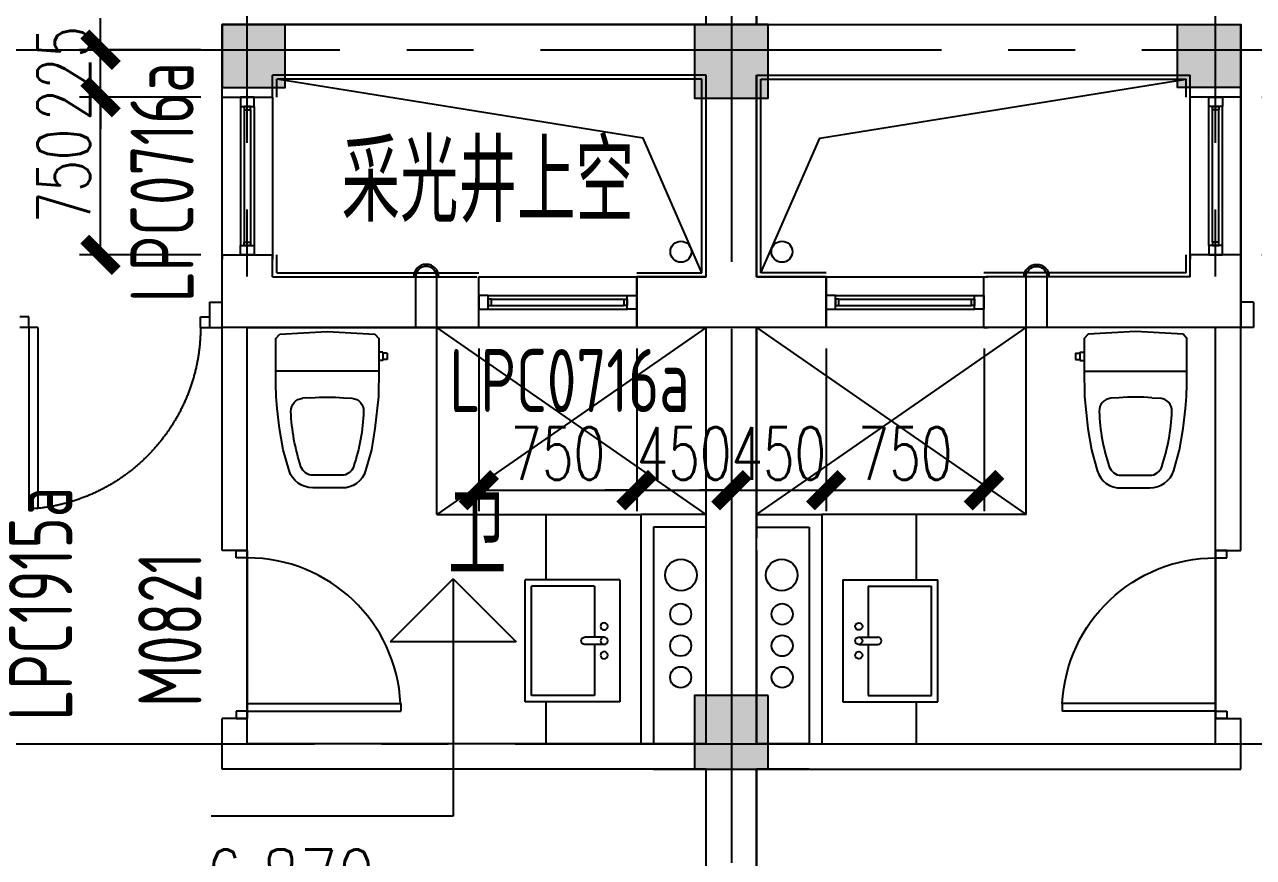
# Model space of a CAD drawing. Extents: x 296441 to 853063, y 459050 to 1117990.
# Drawn here: x 626340 to 632178, y 571787 to 575747 of the extents above; entities that cross this region are included whole.
import ezdxf

# ---------------------------------------------------------------- set-up
doc = ezdxf.new("R2010")
doc.units = 0
doc.header["$LTSCALE"] = 1000
doc.linetypes.add('14-GRID$0$CENTER2', pattern=[28.575, 19.05, -3.175, 3.175, -3.175])
doc.linetypes.add('E2-E3-FL03$0$E1-FL03$0$HIDDEN2', pattern=[4.7625, 3.175, -1.5875])
for name, color, linetype in [('0-COL-H1', 170, 'Continuous'), ('14-GRID$0$G-GRID', 9, '14-GRID$0$CENTER2'), ('DIM_ELEV', 3, 'Continuous'), ('DZ-TEXT-FL01$0$A-ROOM-IDEN', 4, 'Continuous'), ('E-TEXT-BS01-MI-14$0$A-WIND-IDEN', 33, 'Continuous'), ('E1-FL01$0$A-FIXT', 162, 'Continuous'), ('E1-FL03$0$A-FIXT', 162, 'Continuous'), ('E2-E3-FL03$0$A-PLUM', 4, 'Continuous'), ('E2-E3-FL03$0$A-WALL', 1, 'Continuous'), ('E2-E3-FL03$0$A-WALL-FNSH', 6, 'Continuous'), ('E2-E3-FL03$0$E1-FL03$0$A-DOOR', 4, 'Continuous'), ('E2-E3-FL03$0$E1-FL03$0$A-DOOR-IDEN', 115, 'Continuous'), ('E2-E3-FL03$0$E1-FL03$0$A-FLOR', 23, 'Continuous'), ('E2-E3-FL03$0$E1-FL03$0$A-HOLE', 211, 'Continuous'), ('E2-E3-FL03$0$E1-FL03$0$A-HOLE-MECH', 222, 'Continuous'), ('E2-E3-FL03$0$E1-FL03$0$A-OVLK', 140, 'Continuous'), ('E2-E3-FL03$0$E1-FL03$0$A-SECT-WIND', 155, 'Continuous'), ('E2-E3-FL03$0$E1-FL03$0$A-SECT-WOOD', 17, 'Continuous'), ('E2-E3-FL03$0$E1-FL03$0$A-WALL', 1, 'Continuous'), ('E2-E3-FL03$0$E1-FL03$0$A-WALL-FNSH', 6, 'Continuous'), ('E2-E3-FL03$0$E1-FL03$0$A-WALL-INTR', 51, 'E2-E3-FL03$0$E1-FL03$0$HIDDEN2'), ('E2-E3-FL03$0$E1-FL03$0$G-XREF', 2, 'Continuous'), ('E2-E3-FL03$0$menchuangtao1$0$A-WALL', 1, 'Continuous'), ('E_OTHER', 7, 'Continuous'), ('PUB_TEXT', 7, 'Continuous'), ('WALL', 242, 'Continuous'), ('ZT0_默认图层-----PM、LM、DY、JD', 7, 'Continuous'), ('ZT1_Dim---标注---PM、LM、DY、JD', 252, 'Continuous')]:
    doc.layers.add(name, color=color, linetype=linetype)
doc.layers.add('E1-BS01-18-19$0$ENTR-DETL-P$0$A-ANNO-NPLT', color=215, linetype='Continuous', plot=False)
doc.layers.add('E2-E3-FL03$0$E1-FL03$0$P-SEWG-EQPM', color=4, linetype='Continuous', lineweight=0)
doc.styles.add('_TCH_DIM', font='SIMPLEX', dxfattribs={"bigfont": 'GBCBIG'})
doc.styles.add('E2-E3-FL03$0$E1-FL03$0$Standard', font='')
doc.styles.get("Standard").update_dxf_attribs({"font": 'gbenor.shx', "bigfont": 'gbcbig.shx'})
doc.styles.add('ZT-DIMSTYLE', font='ROMANS.shx', dxfattribs={"width": 0.7, "bigfont": 'CHINESE.shx'})
doc.styles.get('E2-E3-FL03$0$E1-FL03$0$Standard').set_extended_font_data('SimSun')
doc.dimstyles.new('ZT-DIM100', dxfattribs={"dimscale": 100, "dimtxt": 2.5, "dimasz": 1.5, "dimexe": 1, "dimexo": 1, "dimgap": 0.5, "dimtad": 1, "dimdec": 0, "dimdsep": 46, "dimtxsty": 'ZT-DIMSTYLE', "dimblk": 'ARCHTICK', "dimcen": 2.5, "dimclrd": 175, "dimclre": 175, "dimclrt": 7, "dimazin": 2, "dimtfac": 1, "dimtix": 1, "dimtmove": 2, "dimatfit": 3, "dimfxl": 0, "dimarcsym": 0})

# ---------------------------------------------------------------- blocks, each defined once
blk = doc.blocks.new('E2-E3-FL03$0$E1-FL03$0$M1')
for p, q in [((-153.2, 60), (-153.2, 880)), ((-153.2, 880), (-113.2, 880)), ((-113.2, 60), (-113.2, 880)), ((-933.2, 60), (-973.2, 60)), ((-973.2, 0), (-973.2, 60)), ((-933.2, 60), (-933.2, 0)), ((-153.2, 60), (-113.2, 60)), ((-113.2, 60), (-73.2, 60)), ((-113.2, 60), (-113.2, 0)), ((-73.2, 0), (-73.2, 60)), ((-933.2, 0), (-973.2, 0)), ((-113.2, 0), (-73.2, 0))]:
    blk.add_line(p, q)
blk.add_arc((-113.2, 60), 820, 92.79603, 180)
blk = doc.blocks.new('E2-E3-FL03$0$E1-FL03$0$$0$Da-PLAN-FL02$0$qiuxingfengmao')
for p, q in [((0, 100), (240, 100)), ((0, 0), (240, 0))]:
    blk.add_line(p, q)
for radius in [60, 50]:
    blk.add_arc((240, 50), radius, 270, 90)
blk = doc.blocks.new('E1-FL03$0$B1 PLAN 1$0$SDFGSDFGSD')
for p, q in [((63782.4, 91478.7), (63782.4, 91028.7)), ((64362.4, 91478.7), (63782.4, 91478.7)), ((64362.4, 91478.7), (64362.4, 91028.7)), ((64055.2, 91403.7), (64055.2, 91312.3)), ((64089.5, 91403.7), (64089.5, 91312.3)), ((63812.4, 91358.7), (63812.4, 91058.7)), ((64055.2, 91358.7), (63812.4, 91358.7)), ((64332.4, 91358.7), (64089.5, 91358.7)), ((64332.4, 91358.7), (64332.4, 91058.7)), ((63782.4, 91028.7), (64362.4, 91028.7)), ((63812.4, 91058.7), (64332.4, 91058.7))]:
    blk.add_line(p, q)
for centre in [(64003.8, 91403.7), (64072.4, 91403.7), (64141, 91403.7)]:
    blk.add_circle(centre, 17.1)
blk.add_arc((64072.4, 91312.3), 17.1, 180, 0)
blk = doc.blocks.new('E1-FL01$0$321')
for p, q in [((-284.5, -102), (-284.5, -132)), ((-284.5, -102), (-264.5, -102)), ((-264.5, -97), (-244.5, -97)), ((-264.5, -97), (-264.5, -137)), ((-284.5, -132), (-264.5, -132)), ((-264.5, -137), (-244.5, -137)), ((-244.4, -188), (244.5, -188)), ((-77.4, -314), (-117.4, -317.1)), ((77.4, -314), (117.4, -317.1)), ((-68, -683), (68, -683))]:
    blk.add_line(p, q)
blk.add_lwpolyline([(225.6, -12), (0, 0), (-225.6, -12), (-244.5, -32), (-244.5, -178), (-242.8, -307.9), (-226.5, -461), (-209.3, -562.2), (-181.8, -661, 0.35122), (-68, -743), (68, -743, 0.322645), (181.8, -661), (209.3, -562.2), (226.5, -461), (237.7, -366.2), (242.8, -307.9), (244.5, -249.4), (244.5, -32)], format="xyb", close=True)
for centre, radius, start, end in [((-112.7, -376.9), 60, 94.44124, 182.13309), ((0, -1311), 1000, 85.55876, 94.44124), ((112.7, -376.9), 60, 357.86691, 85.55876), ((766.7, -344.2), 940, 182.13309, 198.47181), ((-766.7, -344.2), 940, 341.52819, 357.86691), ((-68, -623), 60, 198.47181, 270), ((68, -623), 60, 270, 341.52819)]:
    blk.add_arc(centre, radius, start, end)
blk = doc.blocks.new('*U1822')
at = {"layer": 'E2-E3-FL03$0$E1-FL03$0$A-SECT-WIND'}
for p, q in [((45, 32.5), (705, 32.5)), ((60, 15), (690, 15)), ((45, -32.5), (705, -32.5)), ((60, -15), (690, -15))]:
    blk.add_line(p, q, dxfattribs=at)
at = {"layer": 'E2-E3-FL03$0$E1-FL03$0$A-SECT-WOOD'}
for points in [[(0, 32.5), (45, 32.5), (45, -32.5), (0, -32.5)], [(60, 15), (60, -15), (45, -15), (45, 15)], [(690, 15), (690, -15), (705, -15), (705, 15)], [(750, 32.5), (705, 32.5), (705, -32.5), (750, -32.5)]]:
    blk.add_lwpolyline(points, close=True, dxfattribs=at)
blk = doc.blocks.new('GGGGW23')
at = {"layer": 'E1-BS01-18-19$0$ENTR-DETL-P$0$A-ANNO-NPLT'}
for centre, radius in [((926926.5, 399610.5), 75), ((926928.3, 399424.4), 50), ((926928.3, 399274.4), 50), ((926928.3, 399124.4), 50)]:
    blk.add_circle(centre, radius, dxfattribs=at)
at = {"layer": 'E1-FL01$0$A-FIXT'}
for p, q in [((926807.2, 399897.7), (928087.2, 400787.7)), ((926807.2, 400787.7), (928087.2, 399897.7)), ((928087.2, 399897.7), (928087.2, 400787.7)), ((928087.2, 399897.7), (927117.2, 399897.7)), ((927567.2, 399587.7), (927567.2, 399897.7))]:
    blk.add_line(p, q, dxfattribs=at)
at = {"layer": 'E1-FL03$0$A-FIXT'}
for p, q in [((927567.2, 399587.7), (927567.2, 399787.7)), ((927567.2, 398807.7), (927567.2, 399007.7))]:
    blk.add_line(p, q, dxfattribs=at)
at = {"layer": 'E2-E3-FL03$0$A-PLUM'}
blk.add_circle((926927.2, 401147.7), 50, dxfattribs=at)
at = {"layer": 'E2-E3-FL03$0$A-WALL'}
for p, q in [((927057.2, 398807.7), (926807.2, 398807.7)), ((927057.2, 398687.7), (926807.2, 398687.7))]:
    blk.add_line(p, q, dxfattribs=at)
for points in [[(926807.2, 406187.7), (926807.2, 402227.7)], [(926807.2, 401987.7), (926807.2, 401027.7)], [(926807.2, 401027.7), (927137.2, 401027.7), (927137.2, 400787.7), (926807.2, 400787.7)], [(926807.2, 400787.7), (926807.2, 399787.7)], [(926807.2, 399727.7), (926807.2, 398807.7)], [(926807.2, 398687.7), (926807.2, 394727.7)]]:
    blk.add_lwpolyline(points, dxfattribs=at)
at = {"layer": 'E2-E3-FL03$0$A-WALL-FNSH'}
for p, q in [((926827.2, 401047.7), (926827.2, 401967.7)), ((927137.2, 401047.7), (926827.2, 401047.7))]:
    blk.add_line(p, q, dxfattribs=at)
at = {"layer": 'E2-E3-FL03$0$E1-FL03$0$A-FLOR'}
blk.add_line((928987.2, 399727.7), (928987.2, 398927.7), dxfattribs=at)
at = {"layer": 'E2-E3-FL03$0$E1-FL03$0$A-HOLE'}
blk.add_lwpolyline([(926827.2, 401047.7), (927107.2, 401687.7), (928847.2, 401967.7)], dxfattribs=at)
at = {"layer": 'E2-E3-FL03$0$E1-FL03$0$A-OVLK'}
for p, q in [((928867.2, 401132.7), (928867.2, 401882.7)), ((929107.2, 401132.7), (929107.2, 401882.7)), ((927137.2, 401027.7), (927887.2, 401027.7)), ((927897.2, 400787.7), (927127.2, 400787.7))]:
    blk.add_line(p, q, dxfattribs=at)
at = {"layer": 'E2-E3-FL03$0$E1-FL03$0$A-WALL'}
for p, q in [((926807.2, 402227.7), (926807.2, 406187.7)), ((926807.2, 402227.7), (929107.2, 402227.7)), ((929107.2, 401882.7), (929107.2, 402227.7)), ((926807.2, 401027.7), (926807.2, 401987.7)), ((926807.2, 401987.7), (928867.2, 401987.7)), ((928867.2, 401882.7), (928867.2, 401987.7)), ((928867.2, 401027.7), (928867.2, 401132.7)), ((929107.2, 399727.7), (929107.2, 401132.7)), ((927127.2, 401027.7), (926807.2, 401027.7)), ((928867.2, 401027.7), (927897.2, 401027.7)), ((926807.2, 398807.7), (926807.2, 400787.7)), ((927127.2, 400787.7), (926807.2, 400787.7)), ((928987.2, 400787.7), (927897.2, 400787.7)), ((928987.2, 399727.7), (928987.2, 400787.7)), ((928987.2, 399727.7), (929107.2, 399727.7)), ((928987.2, 398927.7), (929107.2, 398927.7)), ((928987.2, 398807.7), (928987.2, 398927.7)), ((929107.2, 398687.7), (929107.2, 398927.7)), ((926807.2, 398807.7), (928987.2, 398807.7)), ((926807.2, 394727.7), (926807.2, 398687.7)), ((926807.2, 398687.7), (929107.2, 398687.7))]:
    blk.add_line(p, q, dxfattribs=at)
at = {"layer": 'E2-E3-FL03$0$E1-FL03$0$A-WALL-FNSH'}
for p, q in [((926827.2, 401047.7), (926827.2, 401967.7)), ((926827.2, 401967.7), (928847.2, 401967.7)), ((928847.2, 401882.7), (928847.2, 401967.7)), ((928847.2, 401047.7), (928847.2, 401132.7)), ((927137.2, 401047.7), (926827.2, 401047.7)), ((928847.2, 401047.7), (927887.2, 401047.7))]:
    blk.add_line(p, q, dxfattribs=at)
at = {"layer": 'E2-E3-FL03$0$E1-FL03$0$A-WALL-INTR'}
for p, q in [((929167.2, 400907.7), (929107.2, 400907.7)), ((929167.2, 400907.7), (929167.2, 400787.7)), ((929167.2, 400787.7), (929107.2, 400787.7))]:
    blk.add_line(p, q, dxfattribs=at)
at = {"layer": 'E2-E3-FL03$0$E1-FL03$0$P-SEWG-EQPM'}
blk.add_circle((926927.2, 401147.7), 50, dxfattribs=at)
at = {"layer": 'E2-E3-FL03$0$menchuangtao1$0$A-WALL'}
for p, q in [((928867.2, 401882.7), (928867.2, 401902.7)), ((929107.2, 401882.7), (929107.2, 401902.7)), ((929107.2, 401882.7), (928867.2, 401882.7)), ((929107.2, 401132.7), (928867.2, 401132.7)), ((928867.2, 401132.7), (928867.2, 401112.7)), ((929107.2, 401132.7), (929107.2, 401112.7)), ((927137.2, 401027.7), (927117.2, 401027.7)), ((927137.2, 400787.7), (927137.2, 401027.7)), ((927887.2, 400787.7), (927887.2, 401027.7)), ((927887.2, 401027.7), (927907.2, 401027.7)), ((927137.2, 400787.7), (927117.2, 400787.7)), ((927887.2, 400787.7), (927907.2, 400787.7))]:
    blk.add_line(p, q, dxfattribs=at)
at = {"layer": 'WALL'}
for p, q in [((926807.2, 399897.7), (927117.2, 399897.7)), ((927117.2, 399897.7), (927117.2, 398807.7)), ((926807.2, 399837.7), (927057.2, 399837.7)), ((927057.2, 399837.7), (927057.2, 398807.7))]:
    blk.add_line(p, q, dxfattribs=at)
at = {"layer": 'E1-FL01$0$A-FIXT', "extrusion": (0, 0, -1), "xscale": -1, "zscale": -1}
blk.add_blockref('E1-FL01$0$321', (-928607.2, 400767.7), dxfattribs=at)
at = {"layer": 'E1-FL03$0$A-FIXT', "extrusion": (0, 0, -1), "xscale": -1, "zscale": -1, "rotation": 270}
blk.add_blockref('E1-FL03$0$B1 PLAN 1$0$SDFGSDFGSD', (-1018695.9, 335225.3), dxfattribs=at)
at = {"layer": 'E2-E3-FL03$0$E1-FL03$0$A-DOOR', "xscale": -0.8888888889923692, "yscale": 0.8888888889923692, "zscale": 0.8888888889923692, "rotation": 90}
blk.add_blockref('E2-E3-FL03$0$E1-FL03$0$M1', (929040.6, 398862.7), dxfattribs=at)
at = {"layer": 'E2-E3-FL03$0$E1-FL03$0$A-HOLE-MECH', "xscale": -1, "rotation": 270}
blk.add_blockref('E2-E3-FL03$0$E1-FL03$0$$0$Da-PLAN-FL02$0$qiuxingfengmao', (928087.2, 400787.7), dxfattribs=at)
at = {"layer": 'E2-E3-FL03$0$E1-FL03$0$G-XREF', "extrusion": (0, 0, -1), "zscale": -1}
for p, rotation in [((-928987.2, 401132.7), 90), ((-927137.2, 400907.7), 180)]:
    blk.add_blockref('*U1822', p, dxfattribs=dict(at, rotation=rotation))
at = {"style": 'E2-E3-FL03$0$E1-FL03$0$Standard', "flags": 9}
for tag in ['YSIZE', 'XSIZE']:
    blk.add_attdef(tag, (931417.2, 404207.7, 0), '', height=0.5, rotation=90, dxfattribs=at)
blk = doc.blocks.new('E2-E3-FL03$0$E1-FL03$0$G-PLAN-FL01$0$KM-900')
for p, q in [((0, -40), (0, 0)), ((47.4, -40), (47.4, 0)), ((47.4, -40), (0, -40)), ((47.4, -80), (47.4, -40)), ((862.7, -80), (862.7, -40)), ((0, -812.6), (0, -852.6)), ((47.4, -812.6), (0, -812.6)), ((47.4, -812.6), (47.4, -852.6))]:
    blk.add_line(p, q)
at = {"linetype": 'E2-E3-FL03$0$E1-FL03$0$HIDDEN2'}
for p, q in [((47.4, -40), (862.7, -40)), ((47.4, -80), (862.7, -80))]:
    blk.add_line(p, q, dxfattribs=at)
blk.add_arc((47.4, 7.4), 820, 270, 353.8837, dxfattribs=at)
blk = doc.blocks.new('555Y')
at = {"layer": 'E1-BS01-18-19$0$ENTR-DETL-P$0$A-ANNO-NPLT'}
for centre, radius in [((667164.6, 91226.2), 75), ((667162.8, 91040.2), 50), ((667162.8, 90890.2), 50), ((667162.8, 90740.2), 50)]:
    blk.add_circle(centre, radius, dxfattribs=at)
at = {"layer": 'E1-FL01$0$A-FIXT'}
for p, q in [((666003.9, 91513.4), (666003.9, 92403.4)), ((667283.9, 91513.4), (666003.9, 92403.4)), ((667283.9, 92403.4), (666003.9, 91513.4)), ((666003.9, 91513.4), (666973.9, 91513.4)), ((666523.9, 91203.4), (666523.9, 91513.4))]:
    blk.add_line(p, q, dxfattribs=at)
at = {"layer": 'E1-FL03$0$A-FIXT'}
for p, q in [((666523.9, 91203.4), (666523.9, 91403.4)), ((666523.9, 90423.4), (666523.9, 90623.4))]:
    blk.add_line(p, q, dxfattribs=at)
at = {"layer": 'E2-E3-FL03$0$A-PLUM'}
blk.add_circle((667163.9, 92763.4), 50, dxfattribs=at)
at = {"layer": 'E2-E3-FL03$0$A-WALL'}
for p, q in [((667033.9, 90423.4), (667283.9, 90423.4)), ((667033.9, 90303.4), (667283.9, 90303.4))]:
    blk.add_line(p, q, dxfattribs=at)
for points in [[(667283.9, 93843.4), (667283.9, 97803.4)], [(667283.9, 92643.4), (667283.9, 93603.4)], [(667283.9, 92643.4), (666953.9, 92643.4), (666953.9, 92403.4), (667283.9, 92403.4)], [(667283.9, 91403.4), (667283.9, 92403.4)], [(667283.9, 90423.4), (667283.9, 91343.4)], [(667283.9, 86343.4), (667283.9, 90303.4)]]:
    blk.add_lwpolyline(points, dxfattribs=at)
at = {"layer": 'E2-E3-FL03$0$A-WALL-FNSH'}
blk.add_line((666953.9, 92663.4), (667263.9, 92663.4), dxfattribs=at)
blk.add_lwpolyline([(667263.9, 92663.4), (667263.9, 93583.4)], dxfattribs=at)
at = {"layer": 'E2-E3-FL03$0$E1-FL03$0$A-FLOR'}
blk.add_line((665103.9, 91343.4), (665103.9, 90543.4), dxfattribs=at)
at = {"layer": 'E2-E3-FL03$0$E1-FL03$0$A-HOLE'}
blk.add_lwpolyline([(667263.9, 92663.4), (666983.9, 93303.4), (665243.9, 93583.4)], dxfattribs=at)
at = {"layer": 'E2-E3-FL03$0$E1-FL03$0$A-OVLK'}
for p, q in [((664983.9, 92748.4), (664983.9, 93498.4)), ((665223.9, 93498.4), (665223.9, 92748.4)), ((666203.9, 92643.4), (666953.9, 92643.4)), ((666193.9, 92403.4), (666963.9, 92403.4))]:
    blk.add_line(p, q, dxfattribs=at)
at = {"layer": 'E2-E3-FL03$0$E1-FL03$0$A-WALL'}
for p, q in [((667283.9, 93843.4), (667283.9, 97803.4)), ((667283.9, 93843.4), (664983.9, 93843.4)), ((664983.9, 93498.4), (664983.9, 93843.4)), ((667283.9, 93603.4), (665223.9, 93603.4)), ((665223.9, 93498.4), (665223.9, 93603.4)), ((667283.9, 92643.4), (667283.9, 93603.4)), ((664983.9, 91343.4), (664983.9, 92748.4)), ((665223.9, 92643.4), (665223.9, 92748.4)), ((665223.9, 92643.4), (666193.9, 92643.4)), ((666963.9, 92643.4), (667283.9, 92643.4)), ((665103.9, 92403.4), (666193.9, 92403.4)), ((665103.9, 91343.4), (665103.9, 92403.4)), ((666963.9, 92403.4), (667283.9, 92403.4)), ((667283.9, 90423.4), (667283.9, 92403.4)), ((665103.9, 91343.4), (664983.9, 91343.4)), ((665103.9, 90543.4), (664983.9, 90543.4)), ((664983.9, 90303.4), (664983.9, 90543.4)), ((665103.9, 90423.4), (665103.9, 90543.4)), ((667283.9, 90423.4), (665103.9, 90423.4)), ((667283.9, 90303.4), (664983.9, 90303.4)), ((667283.9, 86343.4), (667283.9, 90303.4))]:
    blk.add_line(p, q, dxfattribs=at)
at = {"layer": 'E2-E3-FL03$0$E1-FL03$0$A-WALL-FNSH'}
for p, q in [((667263.9, 93583.4), (665243.9, 93583.4)), ((665243.9, 93498.4), (665243.9, 93583.4)), ((667263.9, 92663.4), (667263.9, 93583.4)), ((665243.9, 92663.4), (665243.9, 92748.4)), ((665243.9, 92663.4), (666203.9, 92663.4)), ((666953.9, 92663.4), (667263.9, 92663.4))]:
    blk.add_line(p, q, dxfattribs=at)
at = {"layer": 'E2-E3-FL03$0$E1-FL03$0$A-WALL-INTR'}
for p, q in [((664923.9, 92523.4), (664983.9, 92523.4)), ((664923.9, 92523.4), (664923.9, 92403.4)), ((664923.9, 92403.4), (664983.9, 92403.4))]:
    blk.add_line(p, q, dxfattribs=at)
at = {"layer": 'E2-E3-FL03$0$E1-FL03$0$P-SEWG-EQPM'}
blk.add_circle((667163.9, 92763.4), 50, dxfattribs=at)
at = {"layer": 'E2-E3-FL03$0$menchuangtao1$0$A-WALL'}
for p, q in [((664983.9, 93498.4), (664983.9, 93518.4)), ((664983.9, 93498.4), (665223.9, 93498.4)), ((665223.9, 93498.4), (665223.9, 93518.4)), ((664983.9, 92748.4), (665223.9, 92748.4)), ((664983.9, 92748.4), (664983.9, 92728.4)), ((665223.9, 92748.4), (665223.9, 92728.4)), ((666203.9, 92403.4), (666203.9, 92643.4)), ((666953.9, 92403.4), (666953.9, 92643.4)), ((666203.9, 92403.4), (666183.9, 92403.4)), ((666953.9, 92403.4), (666973.9, 92403.4))]:
    blk.add_line(p, q, dxfattribs=at)
at = {"layer": 'WALL'}
for p, q in [((667283.9, 91513.4), (666973.9, 91513.4)), ((666973.9, 91513.4), (666973.9, 90423.4)), ((667283.9, 91453.4), (667033.9, 91453.4)), ((667033.9, 91453.4), (667033.9, 90423.4))]:
    blk.add_line(p, q, dxfattribs=at)
at = {"layer": 'E1-FL01$0$A-FIXT', "extrusion": (0, 0, -1), "zscale": -1}
blk.add_blockref('E1-FL01$0$321', (-665483.9, 92383.4), dxfattribs=at)
at = {"layer": 'E1-FL03$0$A-FIXT', "extrusion": (0, 0, -1), "zscale": -1, "rotation": 90}
blk.add_blockref('E1-FL03$0$B1 PLAN 1$0$SDFGSDFGSD', (-575395.2, 26841), dxfattribs=at)
at = {"layer": 'E2-E3-FL03$0$E1-FL03$0$A-DOOR', "xscale": 0.8888888889923692, "yscale": 0.8888888889923692, "zscale": 0.8888888889923692, "rotation": 270}
blk.add_blockref('E2-E3-FL03$0$E1-FL03$0$M1', (665050.5, 90478.4), dxfattribs=at)
at = {"layer": 'E2-E3-FL03$0$E1-FL03$0$A-DOOR-IDEN', "extrusion": (0, 0, -1), "xscale": 1.055555555503815, "yscale": 1.055555555503815, "zscale": -1.055555555503815, "rotation": 270}
blk.add_blockref('E2-E3-FL03$0$E1-FL03$0$G-PLAN-FL01$0$KM-900', (-664023.9, 92453.4), dxfattribs=at)
at = {"layer": 'E2-E3-FL03$0$E1-FL03$0$A-HOLE-MECH', "rotation": 90}
blk.add_blockref('E2-E3-FL03$0$E1-FL03$0$$0$Da-PLAN-FL02$0$qiuxingfengmao', (666003.9, 92403.4), dxfattribs=at)
at = {"layer": 'E2-E3-FL03$0$E1-FL03$0$G-XREF', "extrusion": (0, 0, -1), "zscale": -1}
for p, rotation in [((-665103.9, 93498.4), 270), ((-666203.9, 92523.4), 180)]:
    blk.add_blockref('*U1822', p, dxfattribs=dict(at, rotation=rotation))
at = {"style": 'E2-E3-FL03$0$E1-FL03$0$Standard', "text_generation_flag": 4, "flags": 9}
for tag in ['XSIZE', 'YSIZE']:
    blk.add_attdef(tag, (662673.9, 95823.4, 0), '', height=0.5, rotation=90, dxfattribs=at)
blk = doc.blocks.new('GG34')
at = {"layer": 'DIM_ELEV'}
for p, q in [((828820.9, 415777.1), (828520.9, 415477.1)), ((828820.9, 415777.1), (829120.9, 415477.1)), ((828820.9, 415777.1), (828820.9, 414648.7)), ((829120.9, 415477.1), (828520.9, 415477.1)), ((828820.9, 414648.7), (827670.9, 414648.7))]:
    blk.add_line(p, q, dxfattribs=at)
at = {"layer": 'DZ-TEXT-FL01$0$A-ROOM-IDEN'}
for s, height, p in [('采光井上空', 385.82, (828290.8, 417474.5)), ('卫', 385.8, (828796.9, 415795.7))]:
    blk.add_text(s, height=height, dxfattribs=at).set_placement(p)
at = {"layer": 'E-TEXT-BS01-MI-14$0$A-WIND-IDEN', "width": 0.8}
for s, p in [('LPC0716a', (827587.8, 417092.6)), ('M0821', (827625.2, 415168.9))]:
    blk.add_text(s, height=300, rotation=90, dxfattribs=at).set_placement(p)
blk.add_text('LPC0716a', height=300, dxfattribs=at).set_placement((828803.5, 416570.1))
at = {"layer": 'E-TEXT-BS01-MI-14$0$A-WIND-IDEN', "color": 2, "width": 0.8}
blk.add_text('LPC1915a', height=300, rotation=90, dxfattribs=at).set_placement((827011, 415103.6))
at = {"layer": 'PUB_TEXT', "style": '_TCH_DIM', "width": 0.705882}
blk.add_text('6.870', height=297.5, dxfattribs=at).set_placement((827640.9, 414193.7))
blk = doc.blocks.new('_ArchTick')
at = {"color": 0, "linetype": 'ByBlock', "const_width": 0.4}
blk.add_lwpolyline([(-0.5, -0.5), (0.5, 0.5)], dxfattribs=at)
blk = doc.blocks.new('*D1847')
at = {"layer": 'Defpoints', "color": 0, "ltscale": 1000, "transparency": 16777216}
for p in [(626701.4, 575627.2), (627278.5, 575627.2), (627278.5, 575402.2)]:
    blk.add_point(p, dxfattribs=at)
at = {"layer": 'ZT1_Dim---标注---PM、LM、DY、JD', "color": 175, "linetype": 'ByBlock', "lineweight": -2, "ltscale": 1000, "transparency": 16777216}
for p, q in [((626701.4, 575627.2), (626701.4, 575777.2)), ((627178.5, 575627.2), (626601.4, 575627.2)), ((626701.4, 575402.2), (626701.4, 575627.2)), ((627178.5, 575402.2), (626601.4, 575402.2)), ((626701.4, 575402.2), (626701.4, 575252.2))]:
    blk.add_line(p, q, dxfattribs=at)
at = {"layer": 'ZT1_Dim---标注---PM、LM、DY、JD', "color": 175, "lineweight": -2, "ltscale": 1000, "transparency": 16777216, "xscale": 150, "yscale": 150, "zscale": 150}
for p, rotation in [((626701.4, 575627.2), 270), ((626701.4, 575402.2), 90)]:
    blk.add_blockref('_ArchTick', p, dxfattribs=dict(at, rotation=rotation))
at = {"layer": 'ZT1_Dim---标注---PM、LM、DY、JD', "color": 7, "ltscale": 1000, "transparency": 16777216, "insert": (626526.4, 575514.7), "char_height": 250, "attachment_point": 5, "rotation": 90, "style": 'ZT-DIMSTYLE'}
blk.add_mtext('225', dxfattribs=at)
blk = doc.blocks.new('*D1848')
at = {"layer": 'Defpoints', "color": 0, "ltscale": 1000, "transparency": 16777216}
for p in [(626701.4, 575402.2), (627278.5, 575402.2), (627278.5, 574652.2)]:
    blk.add_point(p, dxfattribs=at)
at = {"layer": 'ZT1_Dim---标注---PM、LM、DY、JD', "color": 175, "linetype": 'ByBlock', "lineweight": -2, "ltscale": 1000, "transparency": 16777216}
for p, q in [((627178.5, 575402.2), (626601.4, 575402.2)), ((626701.4, 574652.2), (626701.4, 575402.2)), ((627178.5, 574652.2), (626601.4, 574652.2))]:
    blk.add_line(p, q, dxfattribs=at)
at = {"layer": 'ZT1_Dim---标注---PM、LM、DY、JD', "color": 175, "lineweight": -2, "ltscale": 1000, "transparency": 16777216, "xscale": 150, "yscale": 150, "zscale": 150}
for p, rotation in [((626701.4, 575402.2), 90), ((626701.4, 574652.2), 270)]:
    blk.add_blockref('_ArchTick', p, dxfattribs=dict(at, rotation=rotation))
at = {"layer": 'ZT1_Dim---标注---PM、LM、DY、JD', "color": 7, "ltscale": 1000, "transparency": 16777216, "insert": (626526.4, 575027.2), "char_height": 250, "attachment_point": 5, "rotation": 90, "style": 'ZT-DIMSTYLE'}
blk.add_mtext('750', dxfattribs=at)
blk = doc.blocks.new('*D1849')
at = {"layer": 'Defpoints', "color": 0, "ltscale": 1000, "transparency": 16777216}
for p in [(630148.5, 574307.2), (630898.5, 574307.2), (630898.5, 573533.3)]:
    blk.add_point(p, dxfattribs=at)
at = {"layer": 'ZT1_Dim---标注---PM、LM、DY、JD', "color": 175, "linetype": 'ByBlock', "lineweight": -2, "ltscale": 1000, "transparency": 16777216}
for p, q in [((630148.5, 574207.2), (630148.5, 573433.3)), ((630898.5, 574207.2), (630898.5, 573433.3)), ((630148.5, 573533.3), (630898.5, 573533.3))]:
    blk.add_line(p, q, dxfattribs=at)
at = {"layer": 'ZT1_Dim---标注---PM、LM、DY、JD', "color": 175, "lineweight": -2, "ltscale": 1000, "transparency": 16777216, "xscale": 150, "yscale": 150, "zscale": 150, "rotation": 180}
blk.add_blockref('_ArchTick', (630148.5, 573533.3), dxfattribs=at)
at = {"layer": 'ZT1_Dim---标注---PM、LM、DY、JD', "color": 175, "lineweight": -2, "ltscale": 1000, "transparency": 16777216, "xscale": 150, "yscale": 150, "zscale": 150}
blk.add_blockref('_ArchTick', (630898.5, 573533.3), dxfattribs=at)
at = {"layer": 'ZT1_Dim---标注---PM、LM、DY、JD', "color": 7, "ltscale": 1000, "transparency": 16777216, "insert": (630523.5, 573708.3), "char_height": 250, "attachment_point": 5, "style": 'ZT-DIMSTYLE'}
blk.add_mtext('750', dxfattribs=at)
blk = doc.blocks.new('*D1850')
at = {"layer": 'Defpoints', "color": 0, "ltscale": 1000, "transparency": 16777216}
for p in [(629698.5, 574307.2), (630148.5, 574307.2), (630148.5, 573533.3)]:
    blk.add_point(p, dxfattribs=at)
at = {"layer": 'ZT1_Dim---标注---PM、LM、DY、JD', "color": 175, "linetype": 'ByBlock', "lineweight": -2, "ltscale": 1000, "transparency": 16777216}
for p, q in [((629698.5, 574207.2), (629698.5, 573433.3)), ((630148.5, 574207.2), (630148.5, 573433.3)), ((629698.5, 573533.3), (629548.5, 573533.3)), ((629698.5, 573533.3), (630148.5, 573533.3)), ((630148.5, 573533.3), (630298.5, 573533.3))]:
    blk.add_line(p, q, dxfattribs=at)
at = {"layer": 'ZT1_Dim---标注---PM、LM、DY、JD', "color": 175, "lineweight": -2, "ltscale": 1000, "transparency": 16777216, "xscale": 150, "yscale": 150, "zscale": 150}
blk.add_blockref('_ArchTick', (629698.5, 573533.3), dxfattribs=at)
at = {"layer": 'ZT1_Dim---标注---PM、LM、DY、JD', "color": 175, "lineweight": -2, "ltscale": 1000, "transparency": 16777216, "xscale": 150, "yscale": 150, "zscale": 150, "rotation": 180}
blk.add_blockref('_ArchTick', (630148.5, 573533.3), dxfattribs=at)
at = {"layer": 'ZT1_Dim---标注---PM、LM、DY、JD', "color": 7, "ltscale": 1000, "transparency": 16777216, "insert": (629923.5, 573708.3), "char_height": 250, "attachment_point": 5, "style": 'ZT-DIMSTYLE'}
blk.add_mtext('450', dxfattribs=at)
blk = doc.blocks.new('*D1851')
at = {"layer": 'Defpoints', "color": 0, "ltscale": 1000, "transparency": 16777216}
for p in [(629248.5, 574307.2), (629698.5, 574307.2), (629698.5, 573533.3)]:
    blk.add_point(p, dxfattribs=at)
at = {"layer": 'ZT1_Dim---标注---PM、LM、DY、JD', "color": 175, "linetype": 'ByBlock', "lineweight": -2, "ltscale": 1000, "transparency": 16777216}
for p, q in [((629248.5, 574207.2), (629248.5, 573433.3)), ((629698.5, 574207.2), (629698.5, 573433.3)), ((629248.5, 573533.3), (629098.5, 573533.3)), ((629248.5, 573533.3), (629698.5, 573533.3)), ((629698.5, 573533.3), (629848.5, 573533.3))]:
    blk.add_line(p, q, dxfattribs=at)
at = {"layer": 'ZT1_Dim---标注---PM、LM、DY、JD', "color": 175, "lineweight": -2, "ltscale": 1000, "transparency": 16777216, "xscale": 150, "yscale": 150, "zscale": 150}
blk.add_blockref('_ArchTick', (629248.5, 573533.3), dxfattribs=at)
at = {"layer": 'ZT1_Dim---标注---PM、LM、DY、JD', "color": 175, "lineweight": -2, "ltscale": 1000, "transparency": 16777216, "xscale": 150, "yscale": 150, "zscale": 150, "rotation": 180}
blk.add_blockref('_ArchTick', (629698.5, 573533.3), dxfattribs=at)
at = {"layer": 'ZT1_Dim---标注---PM、LM、DY、JD', "color": 7, "ltscale": 1000, "transparency": 16777216, "insert": (629473.5, 573708.3), "char_height": 250, "attachment_point": 5, "style": 'ZT-DIMSTYLE'}
blk.add_mtext('450', dxfattribs=at)
blk = doc.blocks.new('*D1852')
at = {"layer": 'Defpoints', "color": 0, "ltscale": 1000, "transparency": 16777216}
for p in [(628498.5, 574307.2), (629248.5, 574307.2), (629248.5, 573533.3)]:
    blk.add_point(p, dxfattribs=at)
at = {"layer": 'ZT1_Dim---标注---PM、LM、DY、JD', "color": 175, "linetype": 'ByBlock', "lineweight": -2, "ltscale": 1000, "transparency": 16777216}
for p, q in [((628498.5, 574207.2), (628498.5, 573433.3)), ((629248.5, 574207.2), (629248.5, 573433.3)), ((628498.5, 573533.3), (629248.5, 573533.3))]:
    blk.add_line(p, q, dxfattribs=at)
at = {"layer": 'ZT1_Dim---标注---PM、LM、DY、JD', "color": 175, "lineweight": -2, "ltscale": 1000, "transparency": 16777216, "xscale": 150, "yscale": 150, "zscale": 150, "rotation": 180}
blk.add_blockref('_ArchTick', (628498.5, 573533.3), dxfattribs=at)
at = {"layer": 'ZT1_Dim---标注---PM、LM、DY、JD', "color": 175, "lineweight": -2, "ltscale": 1000, "transparency": 16777216, "xscale": 150, "yscale": 150, "zscale": 150}
blk.add_blockref('_ArchTick', (629248.5, 573533.3), dxfattribs=at)
at = {"layer": 'ZT1_Dim---标注---PM、LM、DY、JD', "color": 7, "ltscale": 1000, "transparency": 16777216, "insert": (628873.5, 573708.3), "char_height": 250, "attachment_point": 5, "style": 'ZT-DIMSTYLE'}
blk.add_mtext('750', dxfattribs=at)
blk = doc.blocks.new('*D1853')
at = {"layer": 'Defpoints', "color": 0, "ltscale": 1000, "transparency": 16777216}
for p in [(632118.5, 575627.2), (632942, 575627.2), (632118.5, 575402.2)]:
    blk.add_point(p, dxfattribs=at)
at = {"layer": 'ZT1_Dim---标注---PM、LM、DY、JD', "color": 175, "linetype": 'ByBlock', "lineweight": -2, "ltscale": 1000, "transparency": 16777216}
for p, q in [((632942, 575627.2), (632942, 575777.2)), ((632218.5, 575627.2), (633042, 575627.2)), ((632942, 575402.2), (632942, 575627.2)), ((632218.5, 575402.2), (633042, 575402.2)), ((632942, 575402.2), (632942, 575252.2))]:
    blk.add_line(p, q, dxfattribs=at)
at = {"layer": 'ZT1_Dim---标注---PM、LM、DY、JD', "color": 175, "lineweight": -2, "ltscale": 1000, "transparency": 16777216, "xscale": 150, "yscale": 150, "zscale": 150}
for p, rotation in [((632942, 575627.2), 270), ((632942, 575402.2), 90)]:
    blk.add_blockref('_ArchTick', p, dxfattribs=dict(at, rotation=rotation))
at = {"layer": 'ZT1_Dim---标注---PM、LM、DY、JD', "color": 7, "ltscale": 1000, "transparency": 16777216, "insert": (632767, 575514.7), "char_height": 250, "attachment_point": 5, "rotation": 90, "style": 'ZT-DIMSTYLE'}
blk.add_mtext('225', dxfattribs=at)
blk = doc.blocks.new('*D1854')
at = {"layer": 'Defpoints', "color": 0, "ltscale": 1000, "transparency": 16777216}
for p in [(632118.5, 575402.2), (632942, 575402.2), (632118.5, 574652.2)]:
    blk.add_point(p, dxfattribs=at)
at = {"layer": 'ZT1_Dim---标注---PM、LM、DY、JD', "color": 175, "linetype": 'ByBlock', "lineweight": -2, "ltscale": 1000, "transparency": 16777216}
for p, q in [((632218.5, 575402.2), (633042, 575402.2)), ((632942, 574652.2), (632942, 575402.2)), ((632218.5, 574652.2), (633042, 574652.2))]:
    blk.add_line(p, q, dxfattribs=at)
at = {"layer": 'ZT1_Dim---标注---PM、LM、DY、JD', "color": 175, "lineweight": -2, "ltscale": 1000, "transparency": 16777216, "xscale": 150, "yscale": 150, "zscale": 150}
for p, rotation in [((632942, 575402.2), 90), ((632942, 574652.2), 270)]:
    blk.add_blockref('_ArchTick', p, dxfattribs=dict(at, rotation=rotation))
at = {"layer": 'ZT1_Dim---标注---PM、LM、DY、JD', "color": 7, "ltscale": 1000, "transparency": 16777216, "insert": (632767, 575027.2), "char_height": 250, "attachment_point": 5, "rotation": 90, "style": 'ZT-DIMSTYLE'}
blk.add_mtext('750', dxfattribs=at)

msp = doc.modelspace()

# ---------------------------------------------------------------- linework, layer by layer
at = {"layer": '0-COL-H1', "elevation": 0}
for points in [[(627578.4, 575747.2), (627278.4, 575747.2), (627278.4, 575447.2), (627578.4, 575447.2)], [(629873.4, 575747.2), (629523.4, 575747.2), (629523.4, 575397.2), (629873.4, 575397.2)], [(631818.4, 575747.2), (632118.4, 575747.2), (632118.4, 575447.2), (631818.4, 575447.2)], [(629873.4, 572557.2), (629523.4, 572557.2), (629523.4, 572207.2), (629873.4, 572207.2)]]:
    msp.add_lwpolyline(points, close=True, dxfattribs=at)
at = {"layer": '0-COL-H1', "color": 254}
for points in [[(627278.4, 575447.2, 0), (627278.4, 575747.2, 0), (627578.4, 575447.2, 0), (627578.4, 575747.2, 0)], [(629523.4, 575397.2, 0), (629523.4, 575747.2, 0), (629873.4, 575397.2, 0), (629873.4, 575747.2, 0)], [(632118.4, 575447.2, 0), (632118.4, 575747.2, 0), (631818.4, 575447.2, 0), (631818.4, 575747.2, 0)], [(629523.4, 572207.2, 0), (629523.4, 572557.2, 0), (629873.4, 572207.2, 0), (629873.4, 572557.2, 0)]]:
    msp.add_solid(points, dxfattribs=at)
at = {"layer": '14-GRID$0$G-GRID', "color": 8, "ltscale": 0.1}
for p, q in [((627398.5, 572327.2), (627398.5, 590811)), ((629698.5, 590811), (629698.5, 558052.5)), ((631998.5, 572327.2), (631998.5, 590811)), ((620218.5, 575627.2), (674432.5, 575627.2)), ((620098.5, 572327.2), (674432.5, 572327.2))]:
    msp.add_line(p, q, dxfattribs=at)
at = {"layer": 'ZT0_默认图层-----PM、LM、DY、JD', "ltscale": 1000}
msp.add_lwpolyline([(627278.5, 575747.2), (632118.5, 575747.2), (632118.5, 574307.2), (627278.5, 574307.2)], close=True, dxfattribs=at)

# ---------------------------------------------------------------- block references
at = {"layer": 'E_OTHER'}
for name, p in [('GG34', (-200444.3, 157334.5, 0)), ('555Y', (-37705.4, 481903.8)), ('GGGGW23', (-296988.8, 173519.5))]:
    msp.add_blockref(name, p, dxfattribs=at)

# ---------------------------------------------------------------- dimensions: what is measured, and where the dimension line sits
at = {"layer": 'ZT1_Dim---标注---PM、LM、DY、JD', "ltscale": 1000}
for base, p1, p2, picture, middle in [((626701.4, 575627.2), (627278.5, 575402.2), (627278.5, 575627.2), '*D1847', (626526.4, 575514.7)), ((632942, 575627.2), (632118.5, 575402.2), (632118.5, 575627.2), '*D1853', (632767, 575514.7)), ((626701.4, 575402.2), (627278.5, 574652.2), (627278.5, 575402.2), '*D1848', (626526.4, 575027.2)), ((632942, 575402.2), (632118.5, 574652.2), (632118.5, 575402.2), '*D1854', (632767, 575027.2))]:
    dim = msp.add_linear_dim(base=base, p1=p1, p2=p2, angle=90, dimstyle='ZT-DIM100', dxfattribs=at)
    dim.commit()
    dim.dimension.update_dxf_attribs({"geometry": picture, "text_midpoint": middle})
for base, p1, p2, picture, middle in [((629248.5, 573533.3), (628498.5, 574307.2), (629248.5, 574307.2), '*D1852', (628873.5, 573708.3)), ((629698.5, 573533.3), (629248.5, 574307.2), (629698.5, 574307.2), '*D1851', (629473.5, 573708.3)), ((630148.5, 573533.3), (629698.5, 574307.2), (630148.5, 574307.2), '*D1850', (629923.5, 573708.3)), ((630898.5, 573533.3), (630148.5, 574307.2), (630898.5, 574307.2), '*D1849', (630523.5, 573708.3))]:
    dim = msp.add_linear_dim(base=base, p1=p1, p2=p2, dimstyle='ZT-DIM100', dxfattribs=at)
    dim.commit()
    dim.dimension.update_dxf_attribs({"geometry": picture, "text_midpoint": middle})

doc.saveas('drawing.dxf')
